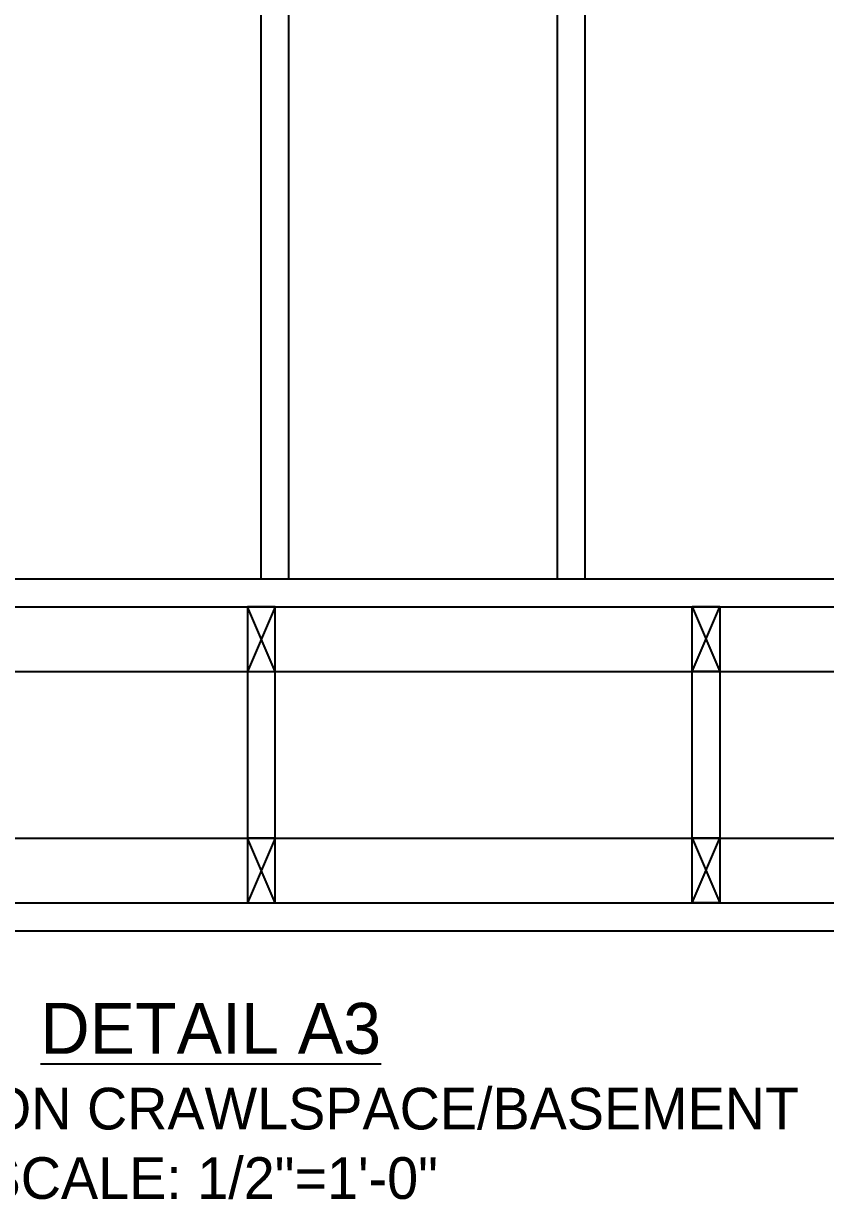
# Model space of a CAD drawing. Header units: inches. Extents: x -1316 to 22433, y -200 to 8737.
# Drawn here: x 189.4 to 232.7, y 520.5 to 584 of the extents above; entities that cross this region are included whole.
import ezdxf

# ---------------------------------------------------------------- set-up
doc = ezdxf.new("R2010")
doc.units = ezdxf.units.IN
doc.header["$LTSCALE"] = 10
doc.header["$MEASUREMENT"] = 0
doc.layers.get('0').update_dxf_attribs({"linetype": 'CONTINUOUS'})
for name, color, linetype in [('S-FLOR', 7, 'CONTINUOUS'), ('S-ROOF', 2, 'CONTINUOUS'), ('S-WALL', 6, 'CONTINUOUS')]:
    doc.layers.add(name, color=color, linetype=linetype)
doc.layers.add('VIEWPORT', color=14, linetype='CONTINUOUS', plot=False)
doc.styles.add('style2', font='arialbd.ttf')

# ---------------------------------------------------------------- blocks, each defined once
blk = doc.blocks.new('EH CRLSP')
for points in [[(-48.781, -95), (-48.781, -98.5), (-47.281, -98.5), (-47.281, -95), (-48.781, -95)], [(-23.266, -95), (-23.266, -98.5), (-24.766, -98.5), (-24.766, -95), (-23.266, -95)], [(-48.781, -107.5), (-48.781, -111), (-47.281, -111), (-47.281, -107.5), (-48.781, -107.5)], [(-23.266, -107.5), (-23.266, -111), (-24.766, -111), (-24.766, -107.5), (-23.266, -107.5)]]:
    blk.add_lwpolyline(points)
at = {"color": 5}
for points in [[(-47.281, -98.5), (-48.781, -95), (-47.281, -95), (-48.781, -98.5)], [(-24.766, -98.5), (-23.266, -95), (-24.766, -95), (-23.266, -98.5)], [(-47.281, -111), (-48.781, -107.5), (-47.281, -107.5), (-48.781, -111)], [(-24.766, -111), (-23.266, -107.5), (-24.766, -107.5), (-23.266, -111)]]:
    blk.add_lwpolyline(points, dxfattribs=at)
at = {"layer": 'S-FLOR'}
for p, q in [((-103.979, -95), (9.417, -95)), ((-101.722, -111), (7.16, -111)), ((-101.92, -112.5), (7.358, -112.5))]:
    blk.add_line(p, q, dxfattribs=at)
for points in [[(-48.781, -95), (-48.781, -111), (-47.281, -111), (-47.281, -95)], [(-23.266, -95), (-23.266, -111), (-24.766, -111), (-24.766, -95)]]:
    blk.add_lwpolyline(points, close=True, dxfattribs=at)
for points in [[(-104.188, -98.5), (9.625, -98.5)], [(-101.269, -107.5), (6.707, -107.5)]]:
    blk.add_lwpolyline(points, dxfattribs=at)
at = {"layer": 'S-WALL'}
for p, q in [((-48.062, -10.75), (-48.062, -93.5)), ((-46.562, -10.75), (-46.562, -93.5)), ((-32.062, -10.75), (-32.062, -93.5)), ((-30.562, -10.75), (-30.562, -93.5)), ((-103.979, -93.5), (9.417, -93.5))]:
    blk.add_line(p, q, dxfattribs=at)
at = {"layer": 'VIEWPORT', "insert": (-50.763, -116.396), "char_height": 2, "width": 73.26881, "attachment_point": 2, "style": 'style2'}
blk.add_mtext('{\\Fae2|c0;\\H1.375x;\\LDETAIL A3\\H0.7273x;\\P\\H1.125x;\\lWALL PANEL ON CRAWLSPACE/BASEMENT\\PSCALE: 1/2"=1\'-0"}', dxfattribs=at)
blk = doc.blocks.new('*U666')
blk.add_blockref('EH CRLSP', (-30.609, 110.785))

msp = doc.modelspace()

# ---------------------------------------------------------------- block references
at = {"layer": 'S-ROOF'}
msp.add_blockref('*U666', (280.85632, 536.68049), dxfattribs=at)

doc.saveas('drawing.dxf')
